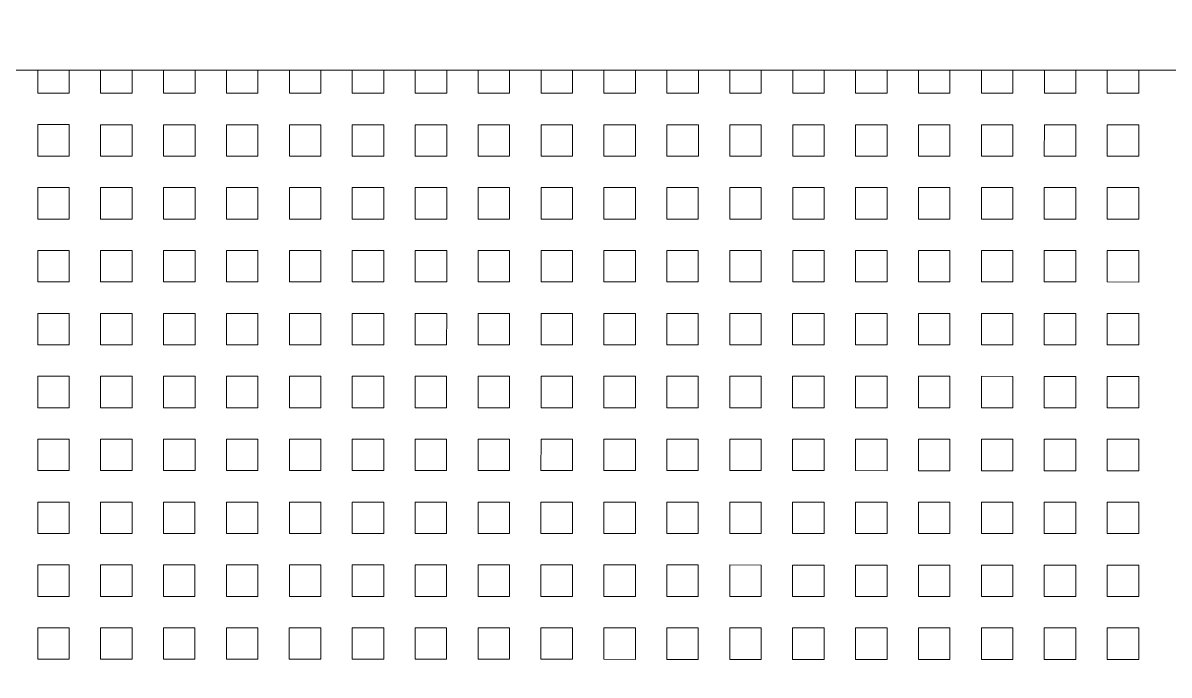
# Model space of a CAD drawing. Extents: x 3377 to 3790, y 1673 to 1846.
# Drawn here: x 3518.486 to 3520.798, y 1754.287 to 1755.603 of the extents above; entities that cross this region are included whole.
import ezdxf

# ---------------------------------------------------------------- set-up
doc = ezdxf.new("R2010")
doc.units = 0
doc.header["$LTSCALE"] = 2
doc.layers.add('PDF7_0', color=7, linetype='Continuous', true_color=0xc6c6c6)
doc.layers.add('PDF7_04-DETALHE', color=7, linetype='Continuous', true_color=0xc6c6c6)

msp = doc.modelspace()

# ---------------------------------------------------------------- linework, layer by layer
at = {"layer": 'PDF7_0', "color": 7, "lineweight": 0}
msp.add_lwpolyline([(3535.3864, 1752.8449), (3535.4118, 1752.8576, 0.281721), (3525.3159, 1759.0363, 0.281573), (3515.2191, 1752.859), (3515.2488, 1752.8463, -0.281585), (3525.3159, 1759.0067, -0.281456)], format="xyb", close=True, dxfattribs=at)
for points in [[(3535.1368, 1753.0988, 0.27384), (3525.3159, 1758.9051, 0.27384), (3515.4942, 1753.1002), (3515.8454, 1752.9055, -0.273455), (3525.3159, 1758.5073, -0.273821), (3534.7856, 1752.9042), (3534.739, 1752.9889), (3535.0902, 1753.1877), (3535.1368, 1753.0988), (3535.2129, 1752.9042), (3534.6713, 1752.9042, 0.272283), (3525.3158, 1758.4058, 0.272651), (3515.9597, 1752.9055), (3515.8454, 1752.9055), (3515.4434, 1752.9055)], [(3535.086, 1753.1158, 0.272189), (3525.3159, 1758.8713, 0.272189), (3515.545, 1753.1171), (3515.8285, 1752.9563, -0.272462), (3525.3159, 1758.5454), (3525.3159, 1758.8713), (3525.3159, 1758.5454, -0.272294), (3534.8025, 1752.955)]]:
    msp.add_lwpolyline(points, format="xyb", dxfattribs=at)
msp.add_lwpolyline([(3518.5705, 1752.9053), (3516.3024, 1752.9055), (3516.5225, 1753.2694), (3516.7552, 1753.6205), (3517.0007, 1753.9633), (3517.263, 1754.2933), (3517.5381, 1754.6149), (3517.8259, 1754.9238), (3518.1221, 1755.22), (3518.4352, 1755.5077), (3521.867, 1755.5075), (3521.8669, 1754.2084)], dxfattribs=at)
at = {"layer": 'PDF7_04-DETALHE', "lineweight": 0}
for points in [[(3518.5156, 1755.5077), (3518.5156, 1755.4611), (3518.5791, 1755.4611), (3518.5791, 1755.5077)], [(3518.6426, 1755.5077), (3518.6426, 1755.4611), (3518.7061, 1755.4611), (3518.7061, 1755.5077)], [(3518.7695, 1755.5077), (3518.7695, 1755.4611), (3518.833, 1755.4611), (3518.833, 1755.5077)], [(3518.8965, 1755.5077), (3518.8965, 1755.4611), (3518.9599, 1755.4611), (3518.96, 1755.5076)], [(3519.0234, 1755.5076), (3519.0234, 1755.4611), (3519.0869, 1755.4611), (3519.0869, 1755.5076)], [(3519.1504, 1755.5076), (3519.1504, 1755.4611), (3519.2138, 1755.4611), (3519.2138, 1755.5076)], [(3519.2773, 1755.5076), (3519.2773, 1755.4611), (3519.3408, 1755.4611), (3519.3408, 1755.5076)], [(3519.4043, 1755.5076), (3519.4043, 1755.4611), (3519.4677, 1755.4611), (3519.4677, 1755.5076)], [(3519.5312, 1755.5076), (3519.5312, 1755.4611), (3519.5947, 1755.4611), (3519.5947, 1755.5076)], [(3519.6581, 1755.5076), (3519.6581, 1755.4611), (3519.7216, 1755.461), (3519.7216, 1755.5076)], [(3519.7851, 1755.5076), (3519.7851, 1755.461), (3519.8486, 1755.461), (3519.8486, 1755.5076)], [(3519.912, 1755.5076), (3519.912, 1755.461), (3519.9755, 1755.461), (3519.9755, 1755.5076)], [(3520.039, 1755.5076), (3520.039, 1755.461), (3520.1025, 1755.461), (3520.1025, 1755.5076)], [(3520.1659, 1755.5076), (3520.1659, 1755.461), (3520.2294, 1755.461), (3520.2294, 1755.5076)], [(3520.2929, 1755.5076), (3520.2929, 1755.461), (3520.3563, 1755.461), (3520.3563, 1755.5076)], [(3520.4198, 1755.5075), (3520.4198, 1755.461), (3520.4833, 1755.461), (3520.4833, 1755.5075)], [(3520.5468, 1755.5075), (3520.5468, 1755.461), (3520.6102, 1755.461), (3520.6102, 1755.5075)], [(3520.6737, 1755.5075), (3520.6737, 1755.461), (3520.7372, 1755.461), (3520.7372, 1755.5075)]]:
    msp.add_lwpolyline(points, dxfattribs=at)
for points in [[(3518.5791, 1755.3977), (3518.5791, 1755.3342), (3518.5156, 1755.3342), (3518.5156, 1755.3977)], [(3518.7061, 1755.3976), (3518.7061, 1755.3342), (3518.6426, 1755.3342), (3518.6426, 1755.3976)], [(3518.833, 1755.3976), (3518.833, 1755.3342), (3518.7695, 1755.3342), (3518.7695, 1755.3976)], [(3518.9599, 1755.3976), (3518.9599, 1755.3342), (3518.8965, 1755.3342), (3518.8965, 1755.3976)], [(3519.0869, 1755.3976), (3519.0869, 1755.3341), (3519.0234, 1755.3342), (3519.0234, 1755.3976)], [(3519.2138, 1755.3976), (3519.2138, 1755.3341), (3519.1504, 1755.3341), (3519.1504, 1755.3976)], [(3519.3408, 1755.3976), (3519.3408, 1755.3341), (3519.2773, 1755.3341), (3519.2773, 1755.3976)], [(3519.4677, 1755.3976), (3519.4677, 1755.3341), (3519.4042, 1755.3341), (3519.4043, 1755.3976)], [(3519.5947, 1755.3976), (3519.5947, 1755.3341), (3519.5312, 1755.3341), (3519.5312, 1755.3976)], [(3519.7216, 1755.3976), (3519.7216, 1755.3341), (3519.6581, 1755.3341), (3519.6581, 1755.3976)], [(3519.8486, 1755.3976), (3519.8486, 1755.3341), (3519.7851, 1755.3341), (3519.7851, 1755.3976)], [(3519.9755, 1755.3976), (3519.9755, 1755.3341), (3519.912, 1755.3341), (3519.912, 1755.3976)], [(3520.1024, 1755.3976), (3520.1024, 1755.3341), (3520.039, 1755.3341), (3520.039, 1755.3976)], [(3520.2294, 1755.3975), (3520.2294, 1755.3341), (3520.1659, 1755.3341), (3520.1659, 1755.3975)], [(3520.3563, 1755.3975), (3520.3563, 1755.3341), (3520.2929, 1755.3341), (3520.2929, 1755.3975)], [(3520.4833, 1755.3975), (3520.4833, 1755.3341), (3520.4198, 1755.3341), (3520.4198, 1755.3975)], [(3520.6102, 1755.3975), (3520.6102, 1755.334), (3520.5467, 1755.334), (3520.5468, 1755.3975)], [(3520.7372, 1755.3975), (3520.7372, 1755.334), (3520.6737, 1755.334), (3520.6737, 1755.3975)], [(3518.5791, 1755.2707), (3518.5791, 1755.2072), (3518.5156, 1755.2072), (3518.5156, 1755.2707)], [(3518.706, 1755.2707), (3518.706, 1755.2072), (3518.6426, 1755.2072), (3518.6426, 1755.2707)], [(3518.833, 1755.2707), (3518.833, 1755.2072), (3518.7695, 1755.2072), (3518.7695, 1755.2707)], [(3518.9599, 1755.2707), (3518.9599, 1755.2072), (3518.8965, 1755.2072), (3518.8965, 1755.2707)], [(3519.0869, 1755.2707), (3519.0869, 1755.2072), (3519.0234, 1755.2072), (3519.0234, 1755.2707)], [(3519.2138, 1755.2707), (3519.2138, 1755.2072), (3519.1503, 1755.2072), (3519.1504, 1755.2707)], [(3519.3408, 1755.2707), (3519.3408, 1755.2072), (3519.2773, 1755.2072), (3519.2773, 1755.2707)], [(3519.4677, 1755.2706), (3519.4677, 1755.2072), (3519.4042, 1755.2072), (3519.4042, 1755.2707)], [(3519.5947, 1755.2706), (3519.5947, 1755.2072), (3519.5312, 1755.2072), (3519.5312, 1755.2706)], [(3519.7216, 1755.2706), (3519.7216, 1755.2072), (3519.6581, 1755.2072), (3519.6581, 1755.2706)], [(3519.8485, 1755.2706), (3519.8485, 1755.2072), (3519.7851, 1755.2072), (3519.7851, 1755.2706)], [(3519.9755, 1755.2706), (3519.9755, 1755.2071), (3519.912, 1755.2071), (3519.912, 1755.2706)], [(3520.1024, 1755.2706), (3520.1024, 1755.2071), (3520.039, 1755.2071), (3520.039, 1755.2706)], [(3520.2294, 1755.2706), (3520.2294, 1755.2071), (3520.1659, 1755.2071), (3520.1659, 1755.2706)], [(3520.3563, 1755.2706), (3520.3563, 1755.2071), (3520.2929, 1755.2071), (3520.2929, 1755.2706)], [(3520.4833, 1755.2706), (3520.4833, 1755.2071), (3520.4198, 1755.2071), (3520.4198, 1755.2706)], [(3520.6102, 1755.2706), (3520.6102, 1755.2071), (3520.5467, 1755.2071), (3520.5467, 1755.2706)], [(3520.7372, 1755.2706), (3520.7372, 1755.2071), (3520.6737, 1755.2071), (3520.6737, 1755.2706)], [(3518.5791, 1755.1438), (3518.5791, 1755.0803), (3518.5156, 1755.0803), (3518.5156, 1755.1438)], [(3518.706, 1755.1438), (3518.706, 1755.0803), (3518.6426, 1755.0803), (3518.6426, 1755.1438)], [(3518.833, 1755.1437), (3518.833, 1755.0803), (3518.7695, 1755.0803), (3518.7695, 1755.1438)], [(3518.9599, 1755.1437), (3518.9599, 1755.0803), (3518.8965, 1755.0803), (3518.8965, 1755.1437)], [(3519.0869, 1755.1437), (3519.0869, 1755.0803), (3519.0234, 1755.0803), (3519.0234, 1755.1437)], [(3519.2138, 1755.1437), (3519.2138, 1755.0802), (3519.1503, 1755.0803), (3519.1503, 1755.1437)], [(3519.3408, 1755.1437), (3519.3408, 1755.0802), (3519.2773, 1755.0802), (3519.2773, 1755.1437)], [(3519.4677, 1755.1437), (3519.4677, 1755.0802), (3519.4042, 1755.0802), (3519.4042, 1755.1437)], [(3519.5947, 1755.1437), (3519.5946, 1755.0802), (3519.5312, 1755.0802), (3519.5312, 1755.1437)], [(3519.7216, 1755.1437), (3519.7216, 1755.0802), (3519.6581, 1755.0802), (3519.6581, 1755.1437)], [(3519.8485, 1755.1437), (3519.8485, 1755.0802), (3519.7851, 1755.0802), (3519.7851, 1755.1437)], [(3519.9755, 1755.1437), (3519.9755, 1755.0802), (3519.912, 1755.0802), (3519.912, 1755.1437)], [(3520.1024, 1755.1437), (3520.1024, 1755.0802), (3520.039, 1755.0802), (3520.039, 1755.1437)], [(3520.2294, 1755.1437), (3520.2294, 1755.0802), (3520.1659, 1755.0802), (3520.1659, 1755.1437)], [(3520.3563, 1755.1436), (3520.3563, 1755.0802), (3520.2928, 1755.0802), (3520.2928, 1755.1436)], [(3520.4833, 1755.1436), (3520.4833, 1755.0802), (3520.4198, 1755.0802), (3520.4198, 1755.1436)], [(3520.6102, 1755.1436), (3520.6102, 1755.0802), (3520.5467, 1755.0802), (3520.5467, 1755.1436)], [(3520.7372, 1755.1436), (3520.7371, 1755.0801), (3520.6737, 1755.0802), (3520.6737, 1755.1436)], [(3518.5791, 1755.0168), (3518.5791, 1754.9533), (3518.5156, 1754.9534), (3518.5156, 1755.0168)], [(3518.706, 1755.0168), (3518.706, 1754.9533), (3518.6426, 1754.9533), (3518.6426, 1755.0168)], [(3518.833, 1755.0168), (3518.833, 1754.9533), (3518.7695, 1754.9533), (3518.7695, 1755.0168)], [(3518.9599, 1755.0168), (3518.9599, 1754.9533), (3518.8964, 1754.9533), (3518.8964, 1755.0168)], [(3519.0869, 1755.0168), (3519.0869, 1754.9533), (3519.0234, 1754.9533), (3519.0234, 1755.0168)], [(3519.2138, 1755.0168), (3519.2138, 1754.9533), (3519.1503, 1754.9533), (3519.1503, 1755.0168)], [(3519.3408, 1755.0168), (3519.3407, 1754.9533), (3519.2773, 1754.9533), (3519.2773, 1755.0168)], [(3519.4677, 1755.0168), (3519.4677, 1754.9533), (3519.4042, 1754.9533), (3519.4042, 1755.0168)], [(3519.5946, 1755.0168), (3519.5946, 1754.9533), (3519.5312, 1754.9533), (3519.5312, 1755.0168)], [(3519.7216, 1755.0167), (3519.7216, 1754.9533), (3519.6581, 1754.9533), (3519.6581, 1755.0167)], [(3519.8485, 1755.0167), (3519.8485, 1754.9533), (3519.7851, 1754.9533), (3519.7851, 1755.0167)], [(3519.9755, 1755.0167), (3519.9755, 1754.9533), (3519.912, 1754.9533), (3519.912, 1755.0167)], [(3520.1024, 1755.0167), (3520.1024, 1754.9532), (3520.0389, 1754.9532), (3520.0389, 1755.0167)], [(3520.2294, 1755.0167), (3520.2294, 1754.9532), (3520.1659, 1754.9532), (3520.1659, 1755.0167)], [(3520.3563, 1755.0167), (3520.3563, 1754.9532), (3520.2928, 1754.9532), (3520.2928, 1755.0167)], [(3520.4833, 1755.0167), (3520.4833, 1754.9532), (3520.4198, 1754.9532), (3520.4198, 1755.0167)], [(3520.6102, 1755.0167), (3520.6102, 1754.9532), (3520.5467, 1754.9532), (3520.5467, 1755.0167)], [(3520.7371, 1755.0167), (3520.7371, 1754.9532), (3520.6737, 1754.9532), (3520.6737, 1755.0167)], [(3518.5791, 1754.8899), (3518.5791, 1754.8264), (3518.5156, 1754.8264), (3518.5156, 1754.8899)], [(3518.706, 1754.8899), (3518.706, 1754.8264), (3518.6425, 1754.8264), (3518.6425, 1754.8899)], [(3518.833, 1754.8899), (3518.833, 1754.8264), (3518.7695, 1754.8264), (3518.7695, 1754.8899)], [(3518.9599, 1754.8898), (3518.9599, 1754.8264), (3518.8964, 1754.8264), (3518.8964, 1754.8899)], [(3519.0869, 1754.8898), (3519.0869, 1754.8264), (3519.0234, 1754.8264), (3519.0234, 1754.8898)], [(3519.2138, 1754.8898), (3519.2138, 1754.8264), (3519.1503, 1754.8264), (3519.1503, 1754.8898)], [(3519.3407, 1754.8898), (3519.3407, 1754.8264), (3519.2773, 1754.8264), (3519.2773, 1754.8898)], [(3519.4677, 1754.8898), (3519.4677, 1754.8263), (3519.4042, 1754.8263), (3519.4042, 1754.8898)], [(3519.5946, 1754.8898), (3519.5946, 1754.8263), (3519.5312, 1754.8263), (3519.5312, 1754.8898)], [(3519.7216, 1754.8898), (3519.7216, 1754.8263), (3519.6581, 1754.8263), (3519.6581, 1754.8898)], [(3519.8485, 1754.8898), (3519.8485, 1754.8263), (3519.785, 1754.8263), (3519.7851, 1754.8898)], [(3519.9755, 1754.8898), (3519.9755, 1754.8263), (3519.912, 1754.8263), (3519.912, 1754.8898)], [(3520.1024, 1754.8898), (3520.1024, 1754.8263), (3520.0389, 1754.8263), (3520.0389, 1754.8898)], [(3520.2294, 1754.8898), (3520.2294, 1754.8263), (3520.1659, 1754.8263), (3520.1659, 1754.8898)], [(3520.3563, 1754.8898), (3520.3563, 1754.8263), (3520.2928, 1754.8263), (3520.2928, 1754.8898)], [(3520.4832, 1754.8897), (3520.4832, 1754.8263), (3520.4198, 1754.8263), (3520.4198, 1754.8898)], [(3520.6102, 1754.8897), (3520.6102, 1754.8263), (3520.5467, 1754.8263), (3520.5467, 1754.8897)], [(3520.7371, 1754.8897), (3520.7371, 1754.8263), (3520.6737, 1754.8263), (3520.6737, 1754.8897)], [(3518.5791, 1754.7629), (3518.5791, 1754.6995), (3518.5156, 1754.6995), (3518.5156, 1754.7629)], [(3518.706, 1754.7629), (3518.706, 1754.6994), (3518.6425, 1754.6995), (3518.6425, 1754.7629)], [(3518.833, 1754.7629), (3518.833, 1754.6994), (3518.7695, 1754.6994), (3518.7695, 1754.7629)], [(3518.9599, 1754.7629), (3518.9599, 1754.6994), (3518.8964, 1754.6994), (3518.8964, 1754.7629)], [(3519.0868, 1754.7629), (3519.0868, 1754.6994), (3519.0234, 1754.6994), (3519.0234, 1754.7629)], [(3519.2138, 1754.7629), (3519.2138, 1754.6994), (3519.1503, 1754.6994), (3519.1503, 1754.7629)], [(3519.3407, 1754.7629), (3519.3407, 1754.6994), (3519.2773, 1754.6994), (3519.2773, 1754.7629)], [(3519.4677, 1754.7629), (3519.4677, 1754.6994), (3519.4042, 1754.6994), (3519.4042, 1754.7629)], [(3519.5946, 1754.7629), (3519.5946, 1754.6994), (3519.5311, 1754.6994), (3519.5312, 1754.7629)], [(3519.7216, 1754.7629), (3519.7216, 1754.6994), (3519.6581, 1754.6994), (3519.6581, 1754.7629)], [(3519.8485, 1754.7628), (3519.8485, 1754.6994), (3519.785, 1754.6994), (3519.785, 1754.7628)], [(3519.9755, 1754.7628), (3519.9755, 1754.6994), (3519.912, 1754.6994), (3519.912, 1754.7628)], [(3520.1024, 1754.7628), (3520.1024, 1754.6994), (3520.0389, 1754.6994), (3520.0389, 1754.7628)], [(3520.2293, 1754.7628), (3520.2293, 1754.6993), (3520.1659, 1754.6994), (3520.1659, 1754.7628)], [(3520.3563, 1754.7628), (3520.3563, 1754.6993), (3520.2928, 1754.6993), (3520.2928, 1754.7628)], [(3520.4832, 1754.7628), (3520.4832, 1754.6993), (3520.4198, 1754.6993), (3520.4198, 1754.7628)], [(3520.6102, 1754.7628), (3520.6102, 1754.6993), (3520.5467, 1754.6993), (3520.5467, 1754.7628)], [(3520.7371, 1754.7628), (3520.7371, 1754.6993), (3520.6737, 1754.6993), (3520.6737, 1754.7628)], [(3518.5791, 1754.636), (3518.5791, 1754.5725), (3518.5156, 1754.5725), (3518.5156, 1754.636)], [(3518.706, 1754.636), (3518.706, 1754.5725), (3518.6425, 1754.5725), (3518.6425, 1754.636)], [(3518.8329, 1754.636), (3518.8329, 1754.5725), (3518.7695, 1754.5725), (3518.7695, 1754.636)], [(3518.9599, 1754.636), (3518.9599, 1754.5725), (3518.8964, 1754.5725), (3518.8964, 1754.636)], [(3519.0868, 1754.636), (3519.0868, 1754.5725), (3519.0234, 1754.5725), (3519.0234, 1754.636)], [(3519.2138, 1754.6359), (3519.2138, 1754.5725), (3519.1503, 1754.5725), (3519.1503, 1754.6359)], [(3519.3407, 1754.6359), (3519.3407, 1754.5725), (3519.2773, 1754.5725), (3519.2773, 1754.6359)], [(3519.4677, 1754.6359), (3519.4677, 1754.5725), (3519.4042, 1754.5725), (3519.4042, 1754.6359)], [(3519.5946, 1754.6359), (3519.5946, 1754.5724), (3519.5311, 1754.5724), (3519.5311, 1754.6359)], [(3519.7216, 1754.6359), (3519.7216, 1754.5724), (3519.6581, 1754.5724), (3519.6581, 1754.6359)], [(3519.8485, 1754.6359), (3519.8485, 1754.5724), (3519.785, 1754.5724), (3519.785, 1754.6359)], [(3519.9755, 1754.6359), (3519.9754, 1754.5724), (3519.912, 1754.5724), (3519.912, 1754.6359)], [(3520.1024, 1754.6359), (3520.1024, 1754.5724), (3520.0389, 1754.5724), (3520.0389, 1754.6359)], [(3520.2293, 1754.6359), (3520.2293, 1754.5724), (3520.1659, 1754.5724), (3520.1659, 1754.6359)], [(3520.3563, 1754.6359), (3520.3563, 1754.5724), (3520.2928, 1754.5724), (3520.2928, 1754.6359)], [(3520.4832, 1754.6359), (3520.4832, 1754.5724), (3520.4198, 1754.5724), (3520.4198, 1754.6359)], [(3520.6102, 1754.6358), (3520.6102, 1754.5724), (3520.5467, 1754.5724), (3520.5467, 1754.6359)], [(3520.7371, 1754.6358), (3520.7371, 1754.5724), (3520.6736, 1754.5724), (3520.6736, 1754.6358)], [(3518.5791, 1754.509), (3518.579, 1754.4456), (3518.5156, 1754.4456), (3518.5156, 1754.509)], [(3518.706, 1754.509), (3518.706, 1754.4456), (3518.6425, 1754.4456), (3518.6425, 1754.509)], [(3518.8329, 1754.509), (3518.8329, 1754.4456), (3518.7695, 1754.4456), (3518.7695, 1754.509)], [(3518.9599, 1754.509), (3518.9599, 1754.4455), (3518.8964, 1754.4455), (3518.8964, 1754.509)], [(3519.0868, 1754.509), (3519.0868, 1754.4455), (3519.0234, 1754.4455), (3519.0234, 1754.509)], [(3519.2138, 1754.509), (3519.2138, 1754.4455), (3519.1503, 1754.4455), (3519.1503, 1754.509)], [(3519.3407, 1754.509), (3519.3407, 1754.4455), (3519.2772, 1754.4455), (3519.2772, 1754.509)], [(3519.4677, 1754.509), (3519.4677, 1754.4455), (3519.4042, 1754.4455), (3519.4042, 1754.509)], [(3519.5946, 1754.509), (3519.5946, 1754.4455), (3519.5311, 1754.4455), (3519.5311, 1754.509)], [(3519.7216, 1754.509), (3519.7215, 1754.4455), (3519.6581, 1754.4455), (3519.6581, 1754.509)], [(3519.8485, 1754.509), (3519.8485, 1754.4455), (3519.785, 1754.4455), (3519.785, 1754.509)], [(3519.9754, 1754.5089), (3519.9754, 1754.4455), (3519.912, 1754.4455), (3519.912, 1754.509)], [(3520.1024, 1754.5089), (3520.1024, 1754.4455), (3520.0389, 1754.4455), (3520.0389, 1754.5089)], [(3520.2293, 1754.5089), (3520.2293, 1754.4455), (3520.1659, 1754.4455), (3520.1659, 1754.5089)], [(3520.3563, 1754.5089), (3520.3563, 1754.4454), (3520.2928, 1754.4455), (3520.2928, 1754.5089)], [(3520.4832, 1754.5089), (3520.4832, 1754.4454), (3520.4197, 1754.4454), (3520.4197, 1754.5089)], [(3520.6102, 1754.5089), (3520.6102, 1754.4454), (3520.5467, 1754.4454), (3520.5467, 1754.5089)], [(3520.7371, 1754.5089), (3520.7371, 1754.4454), (3520.6736, 1754.4454), (3520.6736, 1754.5089)], [(3518.579, 1754.3821), (3518.579, 1754.3186), (3518.5156, 1754.3186), (3518.5156, 1754.3821)], [(3518.706, 1754.3821), (3518.706, 1754.3186), (3518.6425, 1754.3186), (3518.6425, 1754.3821)], [(3518.8329, 1754.3821), (3518.8329, 1754.3186), (3518.7695, 1754.3186), (3518.7695, 1754.3821)], [(3518.9599, 1754.3821), (3518.9599, 1754.3186), (3518.8964, 1754.3186), (3518.8964, 1754.3821)], [(3519.0868, 1754.3821), (3519.0868, 1754.3186), (3519.0233, 1754.3186), (3519.0233, 1754.3821)], [(3519.2138, 1754.3821), (3519.2138, 1754.3186), (3519.1503, 1754.3186), (3519.1503, 1754.3821)], [(3519.3407, 1754.382), (3519.3407, 1754.3186), (3519.2772, 1754.3186), (3519.2772, 1754.382)], [(3519.4677, 1754.382), (3519.4677, 1754.3186), (3519.4042, 1754.3186), (3519.4042, 1754.382)], [(3519.5946, 1754.382), (3519.5946, 1754.3186), (3519.5311, 1754.3186), (3519.5311, 1754.382)], [(3519.7215, 1754.382), (3519.7215, 1754.3185), (3519.6581, 1754.3186), (3519.6581, 1754.382)], [(3519.8485, 1754.382), (3519.8485, 1754.3185), (3519.785, 1754.3185), (3519.785, 1754.382)], [(3519.9754, 1754.382), (3519.9754, 1754.3185), (3519.912, 1754.3185), (3519.912, 1754.382)], [(3520.1024, 1754.382), (3520.1024, 1754.3185), (3520.0389, 1754.3185), (3520.0389, 1754.382)], [(3520.2293, 1754.382), (3520.2293, 1754.3185), (3520.1658, 1754.3185), (3520.1659, 1754.382)], [(3520.3563, 1754.382), (3520.3563, 1754.3185), (3520.2928, 1754.3185), (3520.2928, 1754.382)], [(3520.4832, 1754.382), (3520.4832, 1754.3185), (3520.4197, 1754.3185), (3520.4197, 1754.382)], [(3520.6102, 1754.382), (3520.6102, 1754.3185), (3520.5467, 1754.3185), (3520.5467, 1754.382)], [(3520.7371, 1754.382), (3520.7371, 1754.3185), (3520.6736, 1754.3185), (3520.6736, 1754.382)]]:
    msp.add_lwpolyline(points, close=True, dxfattribs=at)

doc.saveas('drawing.dxf')
